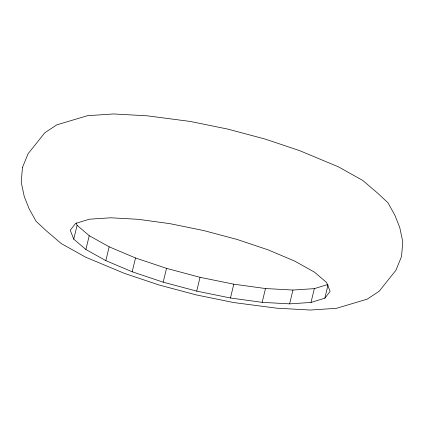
<?xml version="1.0" encoding="UTF-8"?>
<svg xmlns="http://www.w3.org/2000/svg" width="424" height="424" viewBox="0 0 424 424"><rect width="100%" height="100%" fill="white"/><g stroke="black" fill="none" stroke-linecap="round" stroke-linejoin="round"><path stroke-width="0.64" d="M73.744 239.136L70.22 230.253L75.552 223.459L89.379 219.208L110.754 217.793L138.229 219.309L169.923 223.66L203.679 230.539L237.196 239.486L268.196 249.884L294.558 261.03L314.486 272.16L326.628 282.522L330.153 291.399L324.821 298.199L310.999 302.45L289.619 303.865L262.149 302.344L230.455 297.998L196.699 291.118L163.176 282.172L132.182 271.773L105.82 260.627L85.887 249.498L73.744 239.136L77.088 225.329L76.145 222.96M85.887 249.498L89.231 235.686L77.088 225.329M105.82 260.627L109.159 246.816L89.231 235.686M132.182 271.773L135.521 257.962L109.159 246.816M163.176 282.172L166.521 268.36L135.521 257.962M196.699 291.118L200.038 277.307L233.794 284.186L265.488 288.537L292.958 290.053L314.338 288.638L327.535 284.584M230.455 297.998L233.794 284.186M262.149 302.344L265.488 288.537M289.619 303.865L292.958 290.053M310.999 302.45L314.338 288.638M324.821 298.199L328.012 285.018M166.521 268.36L200.038 277.307M22.499 167.422L21.2 182.097L24.263 196.545L29.177 208.921L36.088 221.27L46.428 230.91L61.273 243.572L85.637 257.183L124.396 273.369L158.899 284.944L196.217 294.903L233.794 302.561L276.761 308.184L310.347 310.039L336.481 308.312L367.205 299.159L379.162 291.251L395.942 270.247L401.502 256.578L402.8 241.903L399.737 227.455L394.824 215.079L387.912 202.73L377.572 193.09L362.727 180.428L338.363 166.817L299.604 150.631L265.101 139.056L227.783 129.097L190.206 121.439L147.239 115.816L113.653 113.961L87.519 115.688L56.795 124.842L44.838 132.749L28.058 153.753L22.499 167.422"/></g></svg>
